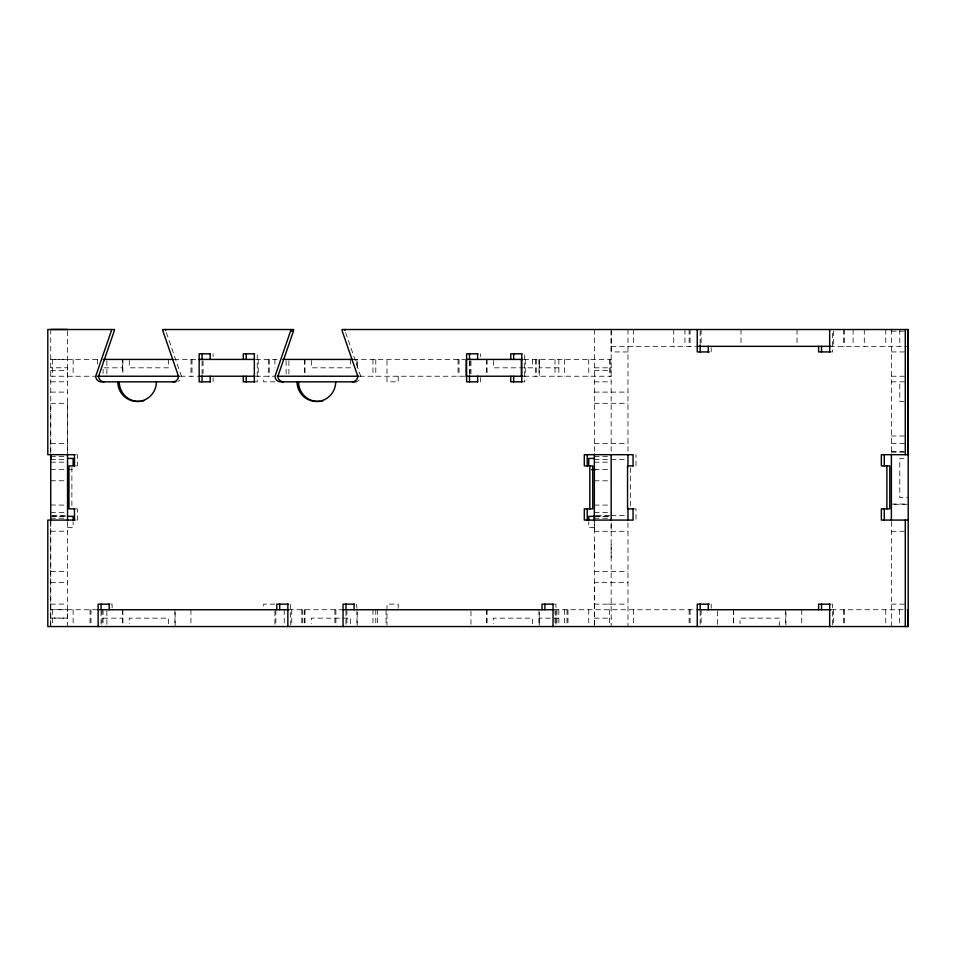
<?xml version="1.0" encoding="UTF-8"?>
<svg xmlns="http://www.w3.org/2000/svg" width="956" height="956" viewBox="0 0 956 956"><rect width="100%" height="100%" fill="white"/><g stroke="black" fill="none" stroke-linecap="round" stroke-linejoin="round"><path stroke-width="0.72" stroke-dasharray="4.78 3.58" d="M50.716 625.081L50.728 521.558M50.74 453.467L50.74 403.312L67.541 403.312L67.541 453.467M67.541 618.066L50.74 618.066L67.541 618.15L67.541 616.381M67.541 616.046L67.541 614.612M67.541 611.529L67.541 609.665L50.74 609.665M67.541 376.15L67.541 374.453M67.541 374.131L67.541 372.697M67.541 369.614L67.541 367.761L50.74 367.821M594.357 625.093L594.357 582.658L627.973 582.658M594.357 557.432L594.357 543.426M594.357 529.409L594.357 522.406M611.171 557.432L611.171 543.426M611.171 529.409L611.171 522.406M630.47 505.999L630.47 467.329M635.991 465.895L635.991 454.686M539.244 620.253L539.315 618.15L558.854 618.15M891.386 331.135L906.79 331.135M611.159 346.335L695.61 346.335M829.665 346.335L906.79 346.335M627.973 351.939L611.159 351.939L611.159 330.931M829.832 351.939L832.58 351.939L832.58 330.931M891.386 351.939L906.79 351.939M67.541 359.337L50.74 359.337L99.496 359.42M174.123 359.42L197.522 359.42M255.634 359.42L279.104 359.42M353.075 359.42L464.819 359.42M523.9 359.42L611.171 359.42M104.12 367.821L122.583 367.821L122.655 359.42L122.655 373.426M558.854 367.821L539.315 367.821L539.244 359.42M594.357 367.821L611.171 367.821M50.74 370.546L67.541 370.629M594.357 370.629L611.171 370.629M50.728 376.234L94.62 376.234M180.409 376.234L197.522 376.234M255.634 376.234L274.229 376.234M359.611 376.234L465.07 376.234M524.151 376.234L611.171 376.234M891.386 376.234L906.79 376.234M50.728 381.838L67.541 381.755M254.344 381.838L257.26 381.838L257.26 353.816M274.91 381.838L263.701 381.838L263.701 376.234M521.785 381.838L524.713 381.838L524.713 353.816M594.345 381.838L611.171 381.838M891.386 381.838L906.79 381.838M50.74 392.103L67.541 392.103M594.357 392.103L627.973 392.103M903.994 401.448L899.787 401.448L899.787 381.838M594.357 403.312L627.973 403.312M891.386 436.008L906.79 436.008M50.74 443.393L67.541 443.393M594.345 443.476L627.973 443.476M891.386 443.476L906.79 443.476M891.386 451.794L903.994 451.794M891.386 452.033L906.79 452.033M76.432 454.686L77.4 454.686L77.4 465.895L76.014 465.895M50.74 456.562L67.541 456.562M594.357 456.562L611.171 456.562M903.994 458.426L899.787 458.426L899.787 497.658L908.2 497.658M50.74 459.358L67.541 459.358M594.357 459.358L626.574 459.358M50.74 462.166L66.143 462.166M594.357 462.166L609.761 462.166M50.74 469.515L66.143 469.599M67.541 469.635L73.146 469.635L73.146 466.827M594.357 469.599L609.761 469.599M50.74 480.725L67.541 480.796M594.357 480.796L611.171 480.796M891.386 504.051L905.392 504.051M894.183 504.29L908.2 504.29M50.74 505.007L66.143 505.091M594.357 505.091L609.761 505.091M76.014 508.867L77.4 508.867L77.4 520.076L76.432 520.076M633.231 508.867L635.991 508.867L635.991 520.076L633.075 520.076M50.74 512.607L67.541 512.607M594.357 512.607L611.171 512.607M52.138 515.404L65.45 515.404M596.448 515.404L609.761 515.404M611.159 515.404L626.574 515.404M50.74 516.216L66.143 516.3M594.357 516.3L609.761 516.3M52.138 516.336L66.143 516.336M595.755 516.336L609.761 516.336M50.74 518.2L67.541 518.2M594.357 518.2L611.171 518.2M67.541 527.545L73.146 527.545L73.146 521.94M594.357 527.545L588.753 527.545L588.753 521.94M50.74 531.201L67.541 531.201M594.345 531.285L627.973 531.285M891.386 531.285L906.79 531.285M50.74 571.449L67.541 571.449M594.357 571.449L627.973 571.449M50.74 582.658L67.541 582.658M50.728 604.144L67.541 604.061M111.135 604.144L112.103 604.144L112.103 608.339M274.91 604.132L263.701 604.132L263.701 608.339M290.289 604.144L290.779 625.152M356.516 604.144L357.006 608.339M554.504 604.144L555.962 604.144L555.962 625.152M594.345 604.144L627.973 604.132M831.612 604.144L832.58 604.144L832.58 625.152M891.386 604.132L906.79 604.132M608.363 604.144L611.171 604.132M50.728 609.737L98.528 609.737M288.628 609.737L342.105 609.737M554.002 609.737L695.61 609.737M831.445 609.737L906.79 609.737M899.465 609.737L899.787 626.55M103.045 618.15L122.583 618.15L122.655 620.253M594.357 618.15L611.171 618.15M345.642 332.545L360.699 376.234A5.605 5.521 89.9 0 1 359.803 379.293M166.356 332.545L181.413 376.234A5.605 5.521 -89.8 0 1 180.517 379.293M899.787 329.521L899.787 346.335M891.386 329.521L891.386 452.821M891.386 521.665L891.386 626.55M885.782 329.521L885.782 346.335M885.782 609.737L885.782 626.55M864.296 329.521L864.296 346.335M853.087 329.521L853.087 346.335M844.59 329.521L844.59 346.335M844.59 609.737L844.59 626.55M843.622 329.521L843.622 346.335M843.622 609.737L843.622 626.55M833.548 330.931L833.548 346.335M833.548 609.737L833.548 626.55M801.714 609.737L801.714 625.152M797.041 329.521L797.041 343.539M785.928 612.545L785.928 625.152M785.689 609.737L785.689 626.55M779.295 626.55L779.295 618.15L740.063 618.15L740.063 623.754M740.996 329.521L740.996 343.539M733.67 609.737L733.67 625.152M733.431 609.737L733.431 623.754M717.645 611.147L717.645 626.55M711.204 347.745L711.204 351.939M711.204 604.144L711.204 608.339M701.13 329.521L701.13 343.539M701.13 609.737L701.13 626.55M700.162 330.931L700.162 343.539M700.162 611.147L700.162 625.152M690.101 329.521L690.101 346.335M690.101 609.737L690.101 626.55M689.121 329.521L689.121 346.335M689.121 609.737L689.121 626.55M684.95 329.521L684.95 346.335M673.741 329.521L673.741 346.335M633.577 329.521L633.577 346.335M633.577 609.737L633.577 626.55M627.973 329.521L627.973 454.686M627.973 522.777L627.973 626.55M611.159 329.521L611.159 454.686M611.159 522.777L611.171 626.55M610.741 359.42L610.741 376.234M609.558 359.42L609.558 376.234M609.558 609.737L609.558 626.55M594.357 329.521L594.345 453.287M594.345 520.076L594.357 626.55M588.753 359.42L588.753 376.234M588.753 609.737L588.753 626.55M567.96 609.737L567.96 626.55M566.992 609.737L566.992 626.55M564.458 359.42L564.458 376.234M564.458 609.737L564.458 626.55M558.854 359.42L558.854 376.234M558.854 609.737L558.854 626.55M556.93 609.737L556.93 626.55M555.03 359.42L555.03 376.234M555.03 609.737L555.03 625.152M539.244 362.216L539.244 376.234M539.244 612.545L539.244 626.55M539.005 359.42L539.005 376.234M539.005 609.737L539.005 626.55M536.292 359.42L536.292 376.234M535.324 359.42L535.324 376.234M532.611 359.42L532.611 367.821L493.38 367.821L493.38 359.42M532.611 623.754L532.611 618.15L493.38 618.15L493.38 623.754M525.25 359.42L525.25 376.234M486.986 359.42L486.986 376.234M486.986 609.737L486.986 626.55M486.747 359.42L486.747 373.426M486.747 609.737L486.747 623.754M480.557 353.816L480.557 356.612M480.557 377.632L480.557 381.838M470.961 360.818L470.961 376.234M470.961 611.147L470.961 626.55M470.065 360.818L470.065 373.426M469.515 361.189L469.515 374.465M459.023 359.42L459.023 376.234M458.055 359.42L458.055 376.234M398.198 376.234L398.198 381.838L386.989 381.838L386.989 359.42M398.198 608.339L398.198 604.132L386.989 604.132L386.989 625.152M386.057 609.737L386.057 625.152M377.656 609.737L377.656 626.55M375.78 359.42L375.78 376.234M375.78 609.737L375.78 625.152M372.983 359.42L372.983 376.234M372.983 609.737L372.983 625.152M357.197 362.216L357.197 366.423M357.197 612.545L357.197 626.55M356.958 359.42L356.958 367.821M356.958 609.737L356.958 626.55M350.565 359.42L350.565 367.821L311.333 367.821L311.333 359.42M350.565 623.754L350.565 618.15L311.333 618.15L311.333 623.754M346.932 609.737L346.932 625.152M345.964 611.147L345.964 625.152M335.891 609.737L335.891 626.55M334.923 609.737L334.923 626.55M304.94 359.42L304.94 376.234M304.94 609.737L304.94 626.55M304.701 359.42L304.701 373.426M304.701 609.737L304.701 623.754M302.777 609.737L302.777 626.55M301.809 609.737L301.809 626.55M291.747 609.737L291.747 626.55M288.915 360.818L288.915 376.234M286.119 360.818L286.119 376.234M284.243 609.737L284.243 626.55M275.842 609.737L275.842 625.152M274.91 359.42L274.91 367.821M274.91 611.147L274.91 625.152M269.269 359.42L269.269 376.234M268.301 359.42L268.301 376.234M258.228 359.42L258.228 376.234M213.104 353.816L213.104 356.612M213.104 377.632L213.104 381.838M203.042 360.818L203.042 373.426M202.063 361.189L202.063 374.465M192.001 359.42L192.001 376.234M191.033 359.42L190.937 376.234M190.937 609.737L190.937 625.152M175.151 612.545L175.151 626.55M174.912 609.737L174.912 626.55M168.519 359.42L168.519 367.821L129.287 367.821L129.287 359.42M168.519 623.754L168.519 618.15L129.287 618.15L129.287 623.754M122.894 359.42L122.894 373.426M122.894 609.737L122.894 626.55M122.655 609.737L122.655 624.459M106.869 360.818L106.869 376.234M106.869 611.147L106.869 626.55M103.045 369.219L103.045 373.426M103.045 609.737L103.045 626.55M102.029 609.737L102.029 626.55M101.061 611.147L101.061 625.152M97.44 359.42L97.44 365.025M90.999 609.737L90.999 626.55M90.019 609.737L90.019 626.55M73.146 359.42L73.146 376.234M73.146 609.737L73.146 626.55M71.879 467.376L71.879 507.385M67.541 330.895L67.541 454.04M67.541 521.761L67.541 626.55M52.341 359.42L52.341 376.234M52.341 609.737L52.341 626.55M50.74 329.45L50.74 454.602M50.74 521.94L50.728 626.55M179.8 380.189A5.605 5.521 -89.8 0 1 177.924 381.444M359.086 380.189A5.605 5.521 89.9 0 1 357.209 381.444"/><path stroke-width="1.43" d="M50.74 459.358L50.74 454.937M74.472 465.895L74.484 454.686M587.223 520.076L587.235 508.867M594.357 521.008L594.357 515.404M633.063 465.895L633.075 454.686L584.307 454.686L584.319 465.895L592.744 465.895L592.744 508.867L584.319 508.867L584.307 520.076L633.075 520.076L633.063 508.867M884.276 520.076L884.288 508.867M886.881 508.867L886.881 465.895M905.272 454.686L905.284 329.521M74.974 520.076L47.8 520.076L47.8 626.55L908.2 626.55L908.2 609.737M352.262 381.838A5.605 5.521 -89.7 0 0 357.783 376.234L342.236 331.135A5.605 5.521 -89.8 0 1 342.009 329.521L908.2 329.521L908.188 454.686L881.36 454.686L881.36 465.895L889.797 465.895L889.797 487.381L889.797 508.867L881.36 508.867L881.36 520.076L908.2 520.076M50.74 329.45L67.541 329.45M291.508 331.135L292.488 331.135M697.235 346.335L830.967 346.335M709.256 351.939L697.247 351.939L697.235 329.521M830.155 351.939L818.623 351.939L818.623 346.335M210.344 353.816L199.147 353.816L199.147 381.838L210.344 381.838M254.499 353.816L243.302 353.816L243.302 359.42M477.797 353.816L466.6 353.816L466.6 381.838L477.797 381.838M521.952 353.816L510.755 353.816L510.755 359.42M103.248 359.42L173.179 359.42M199.147 359.42L254.702 359.42M282.773 359.42L352.8 359.42M522.765 359.42L466.17 359.42L466.17 376.234L523.028 376.234M97.261 376.234L179.131 376.234M199.147 376.234L254.786 376.234M277.192 376.234L358.727 376.234M175.892 381.838L101.228 381.838A5.605 5.521 -90 0 1 95.708 376.234L111.254 331.135A5.605 5.521 89.9 0 0 111.482 329.521M254.499 381.838L243.302 381.838L243.302 376.234M521.952 381.838L510.755 381.838L510.755 376.234M74.974 454.686L47.8 454.686L47.8 329.521L114.397 329.521A5.605 5.509 -89.9 0 1 114.17 331.135L98.623 376.234A5.605 5.521 -90 0 0 104.144 381.838M67.541 458.426L73.146 458.426L73.146 465.429M594.357 458.426L588.753 458.426L588.753 465.429M74.962 465.895L68.963 465.895L68.963 508.867L74.962 508.867M633.231 465.895L627.554 465.895L627.554 508.867L633.231 508.867M591.549 469.635L595.755 469.635M67.541 516.336L73.146 516.336L73.146 520.542M595.755 516.336L588.753 516.336L588.753 520.542M109.665 604.144L98.145 604.144L98.145 626.55M288.342 604.144L276.822 604.144L276.822 609.737M354.246 604.144L343.049 604.144L343.037 626.55M553.201 604.144L542.004 604.144L542.004 609.737M709.256 604.144L697.247 604.144L697.247 626.55M830.155 604.144L818.623 604.144L818.623 609.737M98.145 609.737L288.7 609.737M343.037 609.737L553.034 609.737M697.247 609.737L830.907 609.737M884.276 454.686L884.288 465.895M587.223 454.686L587.235 465.895M74.472 508.867L74.484 520.076M908.2 329.521L908.2 626.55M905.272 520.076L905.284 626.55M891.386 329.521L891.386 330.334M891.386 454.22L891.386 520.207M829.665 329.521L829.665 351.939M829.665 604.144L829.665 626.55M821.551 346.335L821.551 351.939M821.551 604.144L821.551 609.737M708.288 346.335L708.288 351.939M708.288 604.144L708.288 609.737M700.162 344.937L700.162 351.939M700.162 604.144L700.162 609.737M627.973 454.686L627.973 466.731M627.973 508.03L627.973 520.076M611.159 454.686L611.159 520.076M594.357 454.028L594.345 520.076M589.828 465.895L589.828 508.867M553.034 604.144L553.034 626.55M544.92 604.144L544.92 609.737M521.785 353.816L521.785 381.838M521.367 359.42L521.367 376.234M513.671 353.816L513.671 359.42M513.671 376.234L513.671 381.838M477.642 353.816L477.642 359.42M477.642 376.234L477.642 381.838M469.515 353.816L469.515 359.707M469.515 375.935L469.515 381.838M354.09 604.144L354.09 609.737M345.964 604.144L345.964 609.737M287.852 604.144L287.852 626.55M279.738 604.144L279.738 609.737M254.344 353.816L254.344 381.838M246.218 353.816L246.218 359.42M246.218 376.234L246.218 381.838M210.189 353.816L210.189 359.42M210.189 376.234L210.189 381.838M202.063 353.816L202.063 359.707M202.063 375.935L202.063 381.838M109.187 604.144L109.187 609.737M101.061 604.144L101.061 609.737M67.541 454.028L67.541 520.638M50.74 454.602L50.74 521.199M140.293 401.365A19.61 19.323 90 0 1 119.237 381.838M143.878 400.695A19.61 19.323 90 0 1 142.074 401.126M156.414 381.838A19.61 19.311 -90 0 1 137.102 401.448A19.61 19.311 -90 0 1 117.779 381.838M172.976 381.838A5.605 5.521 -89.9 0 0 178.497 376.234L162.95 331.135A5.605 5.521 -89.8 0 1 162.711 329.521L293.683 329.521A5.605 5.521 89.9 0 1 293.456 331.135L277.909 376.234A5.605 5.521 -90 0 0 283.43 381.838M165.699 330.334A5.605 5.521 -89.8 0 1 165.639 329.521M290.767 329.521A5.605 5.521 89.9 0 1 290.54 331.135L274.993 376.234A5.605 5.521 -90 0 0 280.514 381.838L355.178 381.838A5.605 5.521 89.9 0 0 356.182 381.743M323.164 400.695A19.61 19.311 -90 0 1 321.359 401.126M319.579 401.365A19.61 19.311 -90 0 1 298.535 381.838M335.699 381.838A19.61 19.323 90 0 1 316.388 401.448A19.61 19.323 90 0 1 297.065 381.838M344.985 330.334A5.605 5.521 -89.8 0 1 344.925 329.521"/></g></svg>
